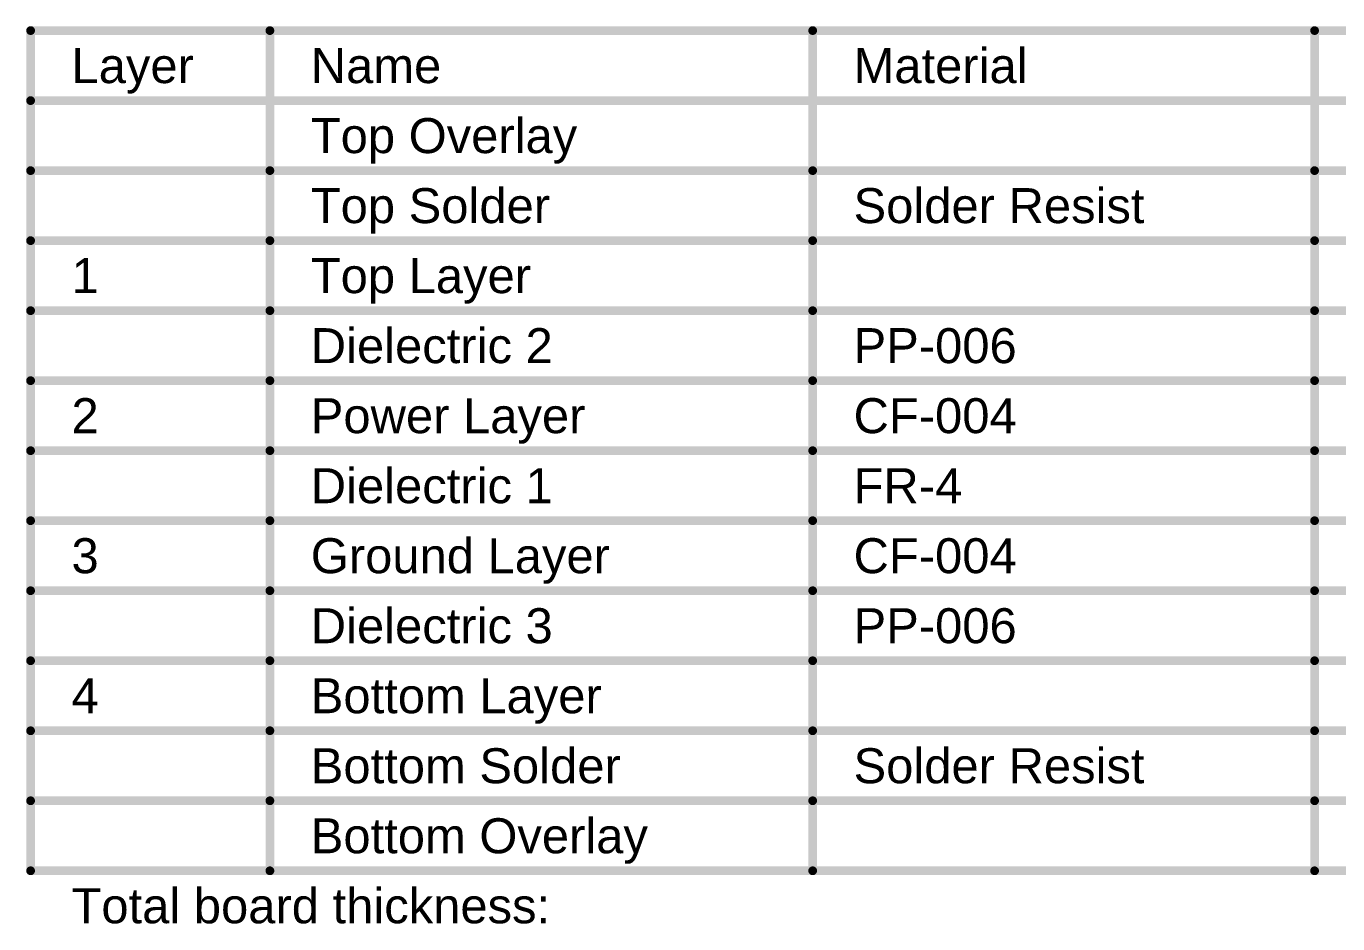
# Model space of a CAD drawing. Header units: millimetres. Extents: x -6 to 110, y 0 to 86.
# Drawn here: x -6.1 to 50.9, y 46.5 to 85.5 of the extents above; entities that cross this region are included whole.
import ezdxf

# ---------------------------------------------------------------- set-up
doc = ezdxf.new("R2010")
doc.units = ezdxf.units.MM
doc.layers.add('Mechanical1', color=6, linetype='Continuous')
doc.styles.add('Arial', font='', dxfattribs={"height": 0.2})
doc.styles.get('Arial').set_extended_font_data('Arial')

msp = doc.modelspace()

# ---------------------------------------------------------------- linework, layer by layer
at = {"layer": 'Mechanical1', "const_width": 0.381}
for points in [[(-5.954, 85.344), (109.331, 85.344)], [(-5.954, 48.768), (-5.954, 85.344)], [(4.457, 48.768), (4.457, 85.344)], [(28.073, 48.768), (28.073, 85.344)], [(49.911, 48.768), (49.911, 85.344)], [(-5.954, 82.296), (109.331, 82.296)], [(-5.954, 79.248), (4.457, 79.248)], [(4.457, 79.248), (28.073, 79.248)], [(28.073, 79.248), (49.911, 79.248)], [(49.911, 79.248), (66.417, 79.248)], [(-5.954, 76.2), (4.457, 76.2)], [(4.457, 76.2), (28.073, 76.2)], [(28.073, 76.2), (49.911, 76.2)], [(49.911, 76.2), (66.417, 76.2)], [(-5.954, 73.152), (4.457, 73.152)], [(4.457, 73.152), (28.073, 73.152)], [(28.073, 73.152), (49.911, 73.152)], [(49.911, 73.152), (66.417, 73.152)], [(-5.954, 70.104), (4.457, 70.104)], [(4.457, 70.104), (28.073, 70.104)], [(28.073, 70.104), (49.911, 70.104)], [(49.911, 70.104), (66.417, 70.104)], [(-5.954, 67.056), (4.457, 67.056)], [(4.457, 67.056), (28.073, 67.056)], [(28.073, 67.056), (49.911, 67.056)], [(49.911, 67.056), (66.417, 67.056)], [(-5.954, 64.008), (4.457, 64.008)], [(4.457, 64.008), (28.073, 64.008)], [(28.073, 64.008), (49.911, 64.008)], [(49.911, 64.008), (66.417, 64.008)], [(-5.954, 60.96), (4.457, 60.96)], [(4.457, 60.96), (28.073, 60.96)], [(28.073, 60.96), (49.911, 60.96)], [(49.911, 60.96), (66.417, 60.96)], [(-5.954, 57.912), (4.457, 57.912)], [(4.457, 57.912), (28.073, 57.912)], [(28.073, 57.912), (49.911, 57.912)], [(49.911, 57.912), (66.417, 57.912)], [(-5.954, 54.864), (4.457, 54.864)], [(4.457, 54.864), (28.073, 54.864)], [(28.073, 54.864), (49.911, 54.864)], [(49.911, 54.864), (66.417, 54.864)], [(-5.954, 51.816), (4.457, 51.816)], [(4.457, 51.816), (28.073, 51.816)], [(28.073, 51.816), (49.911, 51.816)], [(49.911, 51.816), (66.417, 51.816)], [(-5.954, 48.768), (4.457, 48.768)], [(4.457, 48.768), (28.073, 48.768)], [(28.073, 48.768), (49.911, 48.768)], [(49.911, 48.768), (66.417, 48.768)]]:
    msp.add_lwpolyline(points, dxfattribs=at)
at = {"layer": 'Mechanical1', "const_width": 0.191}
for points in [[(-6.05, 85.344, 1), (-5.859, 85.344, 1)], [(-6.05, 85.344, 1), (-5.859, 85.344, 1)], [(4.362, 85.344, 1), (4.553, 85.344, 1)], [(27.978, 85.344, 1), (28.168, 85.344, 1)], [(49.816, 85.344, 1), (50.006, 85.344, 1)], [(-6.05, 82.296, 1), (-5.859, 82.296, 1)], [(-6.05, 79.248, 1), (-5.859, 79.248, 1)], [(4.362, 79.248, 1), (4.553, 79.248, 1)], [(4.362, 79.248, 1), (4.553, 79.248, 1)], [(27.978, 79.248, 1), (28.168, 79.248, 1)], [(27.978, 79.248, 1), (28.168, 79.248, 1)], [(49.816, 79.248, 1), (50.006, 79.248, 1)], [(49.816, 79.248, 1), (50.006, 79.248, 1)], [(-6.05, 76.2, 1), (-5.859, 76.2, 1)], [(4.362, 76.2, 1), (4.553, 76.2, 1)], [(4.362, 76.2, 1), (4.553, 76.2, 1)], [(27.978, 76.2, 1), (28.168, 76.2, 1)], [(27.978, 76.2, 1), (28.168, 76.2, 1)], [(49.816, 76.2, 1), (50.006, 76.2, 1)], [(49.816, 76.2, 1), (50.006, 76.2, 1)], [(-6.05, 73.152, 1), (-5.859, 73.152, 1)], [(4.362, 73.152, 1), (4.553, 73.152, 1)], [(4.362, 73.152, 1), (4.553, 73.152, 1)], [(27.978, 73.152, 1), (28.168, 73.152, 1)], [(27.978, 73.152, 1), (28.168, 73.152, 1)], [(49.816, 73.152, 1), (50.006, 73.152, 1)], [(49.816, 73.152, 1), (50.006, 73.152, 1)], [(-6.05, 70.104, 1), (-5.859, 70.104, 1)], [(4.362, 70.104, 1), (4.553, 70.104, 1)], [(4.362, 70.104, 1), (4.553, 70.104, 1)], [(27.978, 70.104, 1), (28.168, 70.104, 1)], [(27.978, 70.104, 1), (28.168, 70.104, 1)], [(49.816, 70.104, 1), (50.006, 70.104, 1)], [(49.816, 70.104, 1), (50.006, 70.104, 1)], [(-6.05, 67.056, 1), (-5.859, 67.056, 1)], [(4.362, 67.056, 1), (4.553, 67.056, 1)], [(4.362, 67.056, 1), (4.553, 67.056, 1)], [(27.978, 67.056, 1), (28.168, 67.056, 1)], [(27.978, 67.056, 1), (28.168, 67.056, 1)], [(49.816, 67.056, 1), (50.006, 67.056, 1)], [(49.816, 67.056, 1), (50.006, 67.056, 1)], [(-6.05, 64.008, 1), (-5.859, 64.008, 1)], [(4.362, 64.008, 1), (4.553, 64.008, 1)], [(4.362, 64.008, 1), (4.553, 64.008, 1)], [(27.978, 64.008, 1), (28.168, 64.008, 1)], [(27.978, 64.008, 1), (28.168, 64.008, 1)], [(49.816, 64.008, 1), (50.006, 64.008, 1)], [(49.816, 64.008, 1), (50.006, 64.008, 1)], [(-6.05, 60.96, 1), (-5.859, 60.96, 1)], [(4.362, 60.96, 1), (4.553, 60.96, 1)], [(4.362, 60.96, 1), (4.553, 60.96, 1)], [(27.978, 60.96, 1), (28.168, 60.96, 1)], [(27.978, 60.96, 1), (28.168, 60.96, 1)], [(49.816, 60.96, 1), (50.006, 60.96, 1)], [(49.816, 60.96, 1), (50.006, 60.96, 1)], [(-6.05, 57.912, 1), (-5.859, 57.912, 1)], [(4.362, 57.912, 1), (4.553, 57.912, 1)], [(4.362, 57.912, 1), (4.553, 57.912, 1)], [(27.978, 57.912, 1), (28.168, 57.912, 1)], [(27.978, 57.912, 1), (28.168, 57.912, 1)], [(49.816, 57.912, 1), (50.006, 57.912, 1)], [(49.816, 57.912, 1), (50.006, 57.912, 1)], [(-6.05, 54.864, 1), (-5.859, 54.864, 1)], [(4.362, 54.864, 1), (4.553, 54.864, 1)], [(4.362, 54.864, 1), (4.553, 54.864, 1)], [(27.978, 54.864, 1), (28.168, 54.864, 1)], [(27.978, 54.864, 1), (28.168, 54.864, 1)], [(49.816, 54.864, 1), (50.006, 54.864, 1)], [(49.816, 54.864, 1), (50.006, 54.864, 1)], [(-6.05, 51.816, 1), (-5.859, 51.816, 1)], [(4.362, 51.816, 1), (4.553, 51.816, 1)], [(4.362, 51.816, 1), (4.553, 51.816, 1)], [(27.978, 51.816, 1), (28.168, 51.816, 1)], [(27.978, 51.816, 1), (28.168, 51.816, 1)], [(49.816, 51.816, 1), (50.006, 51.816, 1)], [(49.816, 51.816, 1), (50.006, 51.816, 1)], [(-6.05, 48.768, 1), (-5.859, 48.768, 1)], [(-6.05, 48.768, 1), (-5.859, 48.768, 1)], [(4.362, 48.768, 1), (4.553, 48.768, 1)], [(4.362, 48.768, 1), (4.553, 48.768, 1)], [(4.362, 48.768, 1), (4.553, 48.768, 1)], [(27.978, 48.768, 1), (28.168, 48.768, 1)], [(27.978, 48.768, 1), (28.168, 48.768, 1)], [(27.978, 48.768, 1), (28.168, 48.768, 1)], [(49.816, 48.768, 1), (50.006, 48.768, 1)], [(49.816, 48.768, 1), (50.006, 48.768, 1)], [(49.816, 48.768, 1), (50.006, 48.768, 1)]]:
    msp.add_lwpolyline(points, format="xyb", close=True, dxfattribs=at)

# ---------------------------------------------------------------- texts
at = {"layer": 'Mechanical1', "style": 'Arial'}
for s, p in [('Layer', (-4.176, 83.058)), ('Name', (6.235, 83.058)), ('Material', (29.851, 83.058)), ('Top Overlay', (6.235, 80.01)), ('Top Solder', (6.235, 76.962)), ('Solder Resist', (29.851, 76.962)), ('1', (-4.176, 73.914)), ('Top Layer', (6.235, 73.914)), ('Dielectric 2', (6.235, 70.866)), ('PP-006', (29.851, 70.866)), ('2', (-4.176, 67.818)), ('Power Layer', (6.235, 67.818)), ('CF-004', (29.851, 67.818)), ('Dielectric 1', (6.235, 64.77)), ('FR-4', (29.851, 64.77)), ('3', (-4.176, 61.722)), ('Ground Layer', (6.235, 61.722)), ('CF-004', (29.851, 61.722)), ('Dielectric 3', (6.235, 58.674)), ('PP-006', (29.851, 58.674)), ('4', (-4.176, 55.626)), ('Bottom Layer', (6.235, 55.626)), ('Bottom Solder', (6.235, 52.578)), ('Solder Resist', (29.851, 52.578)), ('Bottom Overlay', (6.235, 49.53)), ('Total board thickness:', (-4.176, 46.482))]:
    msp.add_text(s, height=1.524, dxfattribs=at).set_placement(p)

doc.saveas('drawing.dxf')
